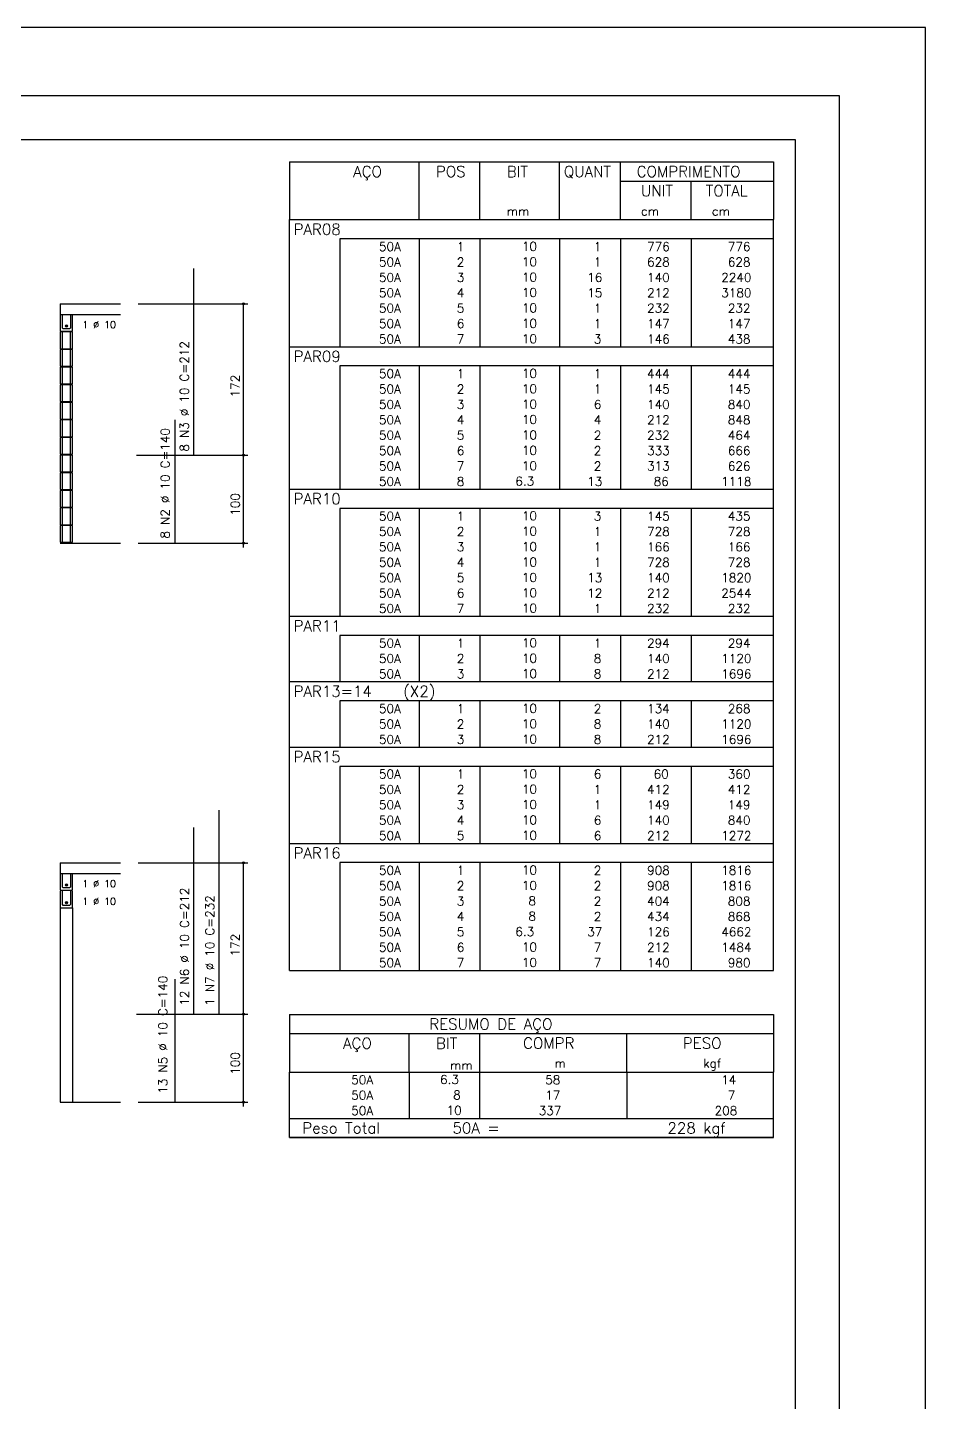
# Model space of a CAD drawing. Extents: x -1.9 to 86, y -1.6 to 61.
# Drawn here: x 65.65 to 86.05, y 29.7 to 60.95 of the extents above; entities that cross this region are included whole.
import ezdxf

# ---------------------------------------------------------------- set-up
doc = ezdxf.new("R2010")
doc.units = 0
doc.header["$MEASUREMENT"] = 0
doc.linetypes.add('HIDDEN', pattern=[9.525, 6.35, -3.175])
doc.layers.get('Defpoints').update_dxf_attribs({"linetype": 'CONTINUOUS'})
for name, color, linetype in [('27', 4, 'CONTINUOUS'), ('ARQ_FOLHA', 7, 'CONTINUOUS'), ('PENA_01', 1, 'CONTINUOUS'), ('PENA_02', 2, 'CONTINUOUS'), ('PENA_03', 3, 'CONTINUOUS'), ('PENA_05', 5, 'CONTINUOUS')]:
    doc.layers.add(name, color=color, linetype=linetype)
doc.styles.get("Standard").update_dxf_attribs({"font": 'ROMANS.SHX'})

msp = doc.modelspace()

# ---------------------------------------------------------------- linework, layer by layer
at = {"layer": '27', "linetype": 'Continuous'}
for p, q in [((66.396, 40.945), (66.396, 36.525)), ((66.676, 40.945), (66.676, 36.525))]:
    msp.add_line(p, q, dxfattribs=at)
at = {"layer": 'ARQ_FOLHA', "color": 1}
for points in [[(0, 0), (84.1, 0), (84.1, 59.4), (0, 59.4)], [(2.5, 1), (83.1, 1), (83.1, 58.4), (2.5, 58.4)]]:
    msp.add_lwpolyline(points, close=True, dxfattribs=at)
at = {"layer": 'Defpoints', "color": 8, "linetype": 'HIDDEN', "ltscale": 100}
msp.add_lwpolyline([(-1.95, 60.95), (-1.95, -1.55), (86.05, -1.55), (86.05, 60.95)], close=True, dxfattribs=at)
at = {"layer": 'PENA_01', "linetype": 'Continuous'}
for p, q in [((68.167, 54.67), (70.656, 54.67)), ((70.556, 49.13), (70.556, 54.67)), ((68.125, 51.23), (70.656, 51.23)), ((68.167, 49.23), (70.656, 49.23)), ((68.167, 41.965), (70.656, 41.965)), ((70.556, 36.424), (70.556, 41.965)), ((68.125, 38.525), (70.656, 38.525)), ((68.167, 36.525), (70.656, 36.525))]:
    msp.add_line(p, q, dxfattribs=at)
at = {"layer": 'PENA_02', "linetype": 'Continuous'}
for p, q in [((71.6, 57.895), (71.6, 56.583)), ((71.6, 57.895), (82.6, 57.895)), ((74.55, 56.583), (74.55, 57.895)), ((75.93, 56.583), (75.93, 57.895)), ((77.74, 56.583), (77.74, 57.895)), ((79.12, 56.583), (79.12, 57.895)), ((82.6, 57.895), (82.6, 56.583)), ((79.12, 57.458), (82.6, 57.458)), ((80.73, 56.583), (80.73, 57.458)), ((71.6, 56.583), (82.6, 56.583)), ((71.6, 56.145), (71.6, 56.583)), ((71.6, 56.583), (82.6, 56.583)), ((82.6, 56.145), (82.6, 56.583)), ((71.6, 55.795), (71.6, 56.145)), ((82.6, 56.145), (72.75, 56.145)), ((72.75, 56.145), (72.75, 55.795)), ((74.55, 56.145), (74.55, 55.795)), ((75.93, 56.145), (75.93, 55.795)), ((77.74, 56.145), (77.74, 55.795)), ((79.12, 56.145), (79.12, 55.795)), ((80.73, 56.145), (80.73, 55.795)), ((82.6, 55.795), (82.6, 56.145)), ((71.6, 55.445), (71.6, 55.795)), ((72.75, 55.795), (72.75, 55.445)), ((74.55, 55.795), (74.55, 55.445)), ((75.93, 55.795), (75.93, 55.445)), ((77.74, 55.795), (77.74, 55.445)), ((79.12, 55.795), (79.12, 55.445)), ((80.73, 55.795), (80.73, 55.445)), ((82.6, 55.445), (82.6, 55.795)), ((71.6, 55.095), (71.6, 55.445)), ((72.75, 55.445), (72.75, 55.095)), ((74.55, 55.445), (74.55, 55.095)), ((75.93, 55.445), (75.93, 55.095)), ((77.74, 55.445), (77.74, 55.095)), ((79.12, 55.445), (79.12, 55.095)), ((80.73, 55.445), (80.73, 55.095)), ((82.6, 55.095), (82.6, 55.445)), ((71.6, 54.745), (71.6, 55.095)), ((72.75, 55.095), (72.75, 54.745)), ((74.55, 55.095), (74.55, 54.745)), ((75.93, 55.095), (75.93, 54.745)), ((77.74, 55.095), (77.74, 54.745)), ((79.12, 55.095), (79.12, 54.745)), ((80.73, 55.095), (80.73, 54.745)), ((82.6, 54.745), (82.6, 55.095)), ((71.6, 54.395), (71.6, 54.745)), ((72.75, 54.745), (72.75, 54.395)), ((74.55, 54.745), (74.55, 54.395)), ((75.93, 54.745), (75.93, 54.395)), ((77.74, 54.745), (77.74, 54.395)), ((79.12, 54.745), (79.12, 54.395)), ((80.73, 54.745), (80.73, 54.395)), ((82.6, 54.395), (82.6, 54.745)), ((71.6, 54.045), (71.6, 54.395)), ((72.75, 54.395), (72.75, 54.045)), ((74.55, 54.395), (74.55, 54.045)), ((75.93, 54.395), (75.93, 54.045)), ((77.74, 54.395), (77.74, 54.045)), ((79.12, 54.395), (79.12, 54.045)), ((80.73, 54.395), (80.73, 54.045)), ((82.6, 54.045), (82.6, 54.395)), ((71.6, 53.695), (71.6, 54.045)), ((72.75, 54.045), (72.75, 53.695)), ((74.55, 54.045), (74.55, 53.695)), ((75.93, 54.045), (75.93, 53.695)), ((77.74, 54.045), (77.74, 53.695)), ((79.12, 54.045), (79.12, 53.695)), ((80.73, 54.045), (80.73, 53.695)), ((82.6, 53.695), (82.6, 54.045)), ((71.6, 53.258), (71.6, 53.695)), ((71.6, 53.695), (82.6, 53.695)), ((82.6, 53.258), (82.6, 53.695)), ((71.6, 52.908), (71.6, 53.258)), ((82.6, 53.258), (72.75, 53.258)), ((72.75, 53.258), (72.75, 52.908)), ((74.55, 53.258), (74.55, 52.908)), ((75.93, 53.258), (75.93, 52.908)), ((77.74, 53.258), (77.74, 52.908)), ((79.12, 53.258), (79.12, 52.908)), ((80.73, 53.258), (80.73, 52.908)), ((82.6, 52.908), (82.6, 53.258)), ((71.6, 52.558), (71.6, 52.908)), ((72.75, 52.908), (72.75, 52.558)), ((74.55, 52.908), (74.55, 52.558)), ((75.93, 52.908), (75.93, 52.558)), ((77.74, 52.908), (77.74, 52.558)), ((79.12, 52.908), (79.12, 52.558)), ((80.73, 52.908), (80.73, 52.558)), ((82.6, 52.558), (82.6, 52.908)), ((71.6, 52.208), (71.6, 52.558)), ((72.75, 52.558), (72.75, 52.208)), ((74.55, 52.558), (74.55, 52.208)), ((75.93, 52.558), (75.93, 52.208)), ((77.74, 52.558), (77.74, 52.208)), ((79.12, 52.558), (79.12, 52.208)), ((80.73, 52.558), (80.73, 52.208)), ((82.6, 52.208), (82.6, 52.558)), ((71.6, 51.858), (71.6, 52.208)), ((72.75, 52.208), (72.75, 51.858)), ((74.55, 52.208), (74.55, 51.858)), ((75.93, 52.208), (75.93, 51.858)), ((77.74, 52.208), (77.74, 51.858)), ((79.12, 52.208), (79.12, 51.858)), ((80.73, 52.208), (80.73, 51.858)), ((82.6, 51.858), (82.6, 52.208)), ((71.6, 51.508), (71.6, 51.858)), ((72.75, 51.858), (72.75, 51.508)), ((74.55, 51.858), (74.55, 51.508)), ((75.93, 51.858), (75.93, 51.508)), ((77.74, 51.858), (77.74, 51.508)), ((79.12, 51.858), (79.12, 51.508)), ((80.73, 51.858), (80.73, 51.508)), ((82.6, 51.508), (82.6, 51.858)), ((71.6, 51.158), (71.6, 51.508)), ((72.75, 51.508), (72.75, 51.158)), ((74.55, 51.508), (74.55, 51.158)), ((75.93, 51.508), (75.93, 51.158)), ((77.74, 51.508), (77.74, 51.158)), ((79.12, 51.508), (79.12, 51.158)), ((80.73, 51.508), (80.73, 51.158)), ((82.6, 51.158), (82.6, 51.508)), ((71.6, 50.808), (71.6, 51.158)), ((72.75, 51.158), (72.75, 50.808)), ((74.55, 51.158), (74.55, 50.808)), ((75.93, 51.158), (75.93, 50.808)), ((77.74, 51.158), (77.74, 50.808)), ((79.12, 51.158), (79.12, 50.808)), ((80.73, 51.158), (80.73, 50.808)), ((82.6, 50.808), (82.6, 51.158)), ((71.6, 50.458), (71.6, 50.808)), ((72.75, 50.808), (72.75, 50.458)), ((74.55, 50.808), (74.55, 50.458)), ((75.93, 50.808), (75.93, 50.458)), ((77.74, 50.808), (77.74, 50.458)), ((79.12, 50.808), (79.12, 50.458)), ((80.73, 50.808), (80.73, 50.458)), ((82.6, 50.458), (82.6, 50.808)), ((71.6, 50.02), (71.6, 50.458)), ((71.6, 50.458), (82.6, 50.458)), ((82.6, 50.02), (82.6, 50.458)), ((71.6, 49.67), (71.6, 50.02)), ((82.6, 50.02), (72.75, 50.02)), ((72.75, 50.02), (72.75, 49.67)), ((74.55, 50.02), (74.55, 49.67)), ((75.93, 50.02), (75.93, 49.67)), ((77.74, 50.02), (77.74, 49.67)), ((79.12, 50.02), (79.12, 49.67)), ((80.73, 50.02), (80.73, 49.67)), ((82.6, 49.67), (82.6, 50.02)), ((71.6, 49.32), (71.6, 49.67)), ((72.75, 49.67), (72.75, 49.32)), ((74.55, 49.67), (74.55, 49.32)), ((75.93, 49.67), (75.93, 49.32)), ((77.74, 49.67), (77.74, 49.32)), ((79.12, 49.67), (79.12, 49.32)), ((80.73, 49.67), (80.73, 49.32)), ((82.6, 49.32), (82.6, 49.67)), ((71.6, 48.97), (71.6, 49.32)), ((72.75, 49.32), (72.75, 48.97)), ((74.55, 49.32), (74.55, 48.97)), ((75.93, 49.32), (75.93, 48.97)), ((77.74, 49.32), (77.74, 48.97)), ((79.12, 49.32), (79.12, 48.97)), ((80.73, 49.32), (80.73, 48.97)), ((82.6, 48.97), (82.6, 49.32)), ((71.6, 48.62), (71.6, 48.97)), ((72.75, 48.97), (72.75, 48.62)), ((74.55, 48.97), (74.55, 48.62)), ((75.93, 48.97), (75.93, 48.62)), ((77.74, 48.97), (77.74, 48.62)), ((79.12, 48.97), (79.12, 48.62)), ((80.73, 48.97), (80.73, 48.62)), ((82.6, 48.62), (82.6, 48.97)), ((71.6, 48.27), (71.6, 48.62)), ((72.75, 48.62), (72.75, 48.27)), ((74.55, 48.62), (74.55, 48.27)), ((75.93, 48.62), (75.93, 48.27)), ((77.74, 48.62), (77.74, 48.27)), ((79.12, 48.62), (79.12, 48.27)), ((80.73, 48.62), (80.73, 48.27)), ((82.6, 48.27), (82.6, 48.62)), ((71.6, 47.92), (71.6, 48.27)), ((72.75, 48.27), (72.75, 47.92)), ((74.55, 48.27), (74.55, 47.92)), ((75.93, 48.27), (75.93, 47.92)), ((77.74, 48.27), (77.74, 47.92)), ((79.12, 48.27), (79.12, 47.92)), ((80.73, 48.27), (80.73, 47.92)), ((82.6, 47.92), (82.6, 48.27)), ((71.6, 47.57), (71.6, 47.92)), ((72.75, 47.92), (72.75, 47.57)), ((74.55, 47.92), (74.55, 47.57)), ((75.93, 47.92), (75.93, 47.57)), ((77.74, 47.92), (77.74, 47.57)), ((79.12, 47.92), (79.12, 47.57)), ((80.73, 47.92), (80.73, 47.57)), ((82.6, 47.57), (82.6, 47.92)), ((71.6, 47.133), (71.6, 47.57)), ((71.6, 47.57), (82.6, 47.57)), ((82.6, 47.133), (82.6, 47.57)), ((71.6, 46.783), (71.6, 47.133)), ((82.6, 47.133), (72.75, 47.133)), ((72.75, 47.133), (72.75, 46.783)), ((74.55, 47.133), (74.55, 46.783)), ((75.93, 47.133), (75.93, 46.783)), ((77.74, 47.133), (77.74, 46.783)), ((79.12, 47.133), (79.12, 46.783)), ((80.73, 47.133), (80.73, 46.783)), ((82.6, 46.783), (82.6, 47.133)), ((71.6, 46.433), (71.6, 46.783)), ((72.75, 46.783), (72.75, 46.433)), ((74.55, 46.783), (74.55, 46.433)), ((75.93, 46.783), (75.93, 46.433)), ((77.74, 46.783), (77.74, 46.433)), ((79.12, 46.783), (79.12, 46.433)), ((80.73, 46.783), (80.73, 46.433)), ((82.6, 46.433), (82.6, 46.783)), ((71.6, 46.083), (71.6, 46.433)), ((72.75, 46.433), (72.75, 46.083)), ((74.55, 46.433), (74.55, 46.083)), ((75.93, 46.433), (75.93, 46.083)), ((77.74, 46.433), (77.74, 46.083)), ((79.12, 46.433), (79.12, 46.083)), ((80.73, 46.433), (80.73, 46.083)), ((82.6, 46.083), (82.6, 46.433)), ((71.6, 45.645), (71.6, 46.083)), ((71.6, 46.083), (82.6, 46.083)), ((82.6, 45.645), (82.6, 46.083)), ((71.6, 45.295), (71.6, 45.645)), ((82.6, 45.645), (72.75, 45.645)), ((72.75, 45.645), (72.75, 45.295)), ((74.55, 45.645), (74.55, 45.295)), ((75.93, 45.645), (75.93, 45.295)), ((77.74, 45.645), (77.74, 45.295)), ((79.12, 45.645), (79.12, 45.295)), ((80.73, 45.645), (80.73, 45.295)), ((82.6, 45.295), (82.6, 45.645)), ((71.6, 44.945), (71.6, 45.295)), ((72.75, 45.295), (72.75, 44.945)), ((74.55, 45.295), (74.55, 44.945)), ((75.93, 45.295), (75.93, 44.945)), ((77.74, 45.295), (77.74, 44.945)), ((79.12, 45.295), (79.12, 44.945)), ((80.73, 45.295), (80.73, 44.945)), ((82.6, 44.945), (82.6, 45.295)), ((71.6, 44.595), (71.6, 44.945)), ((72.75, 44.945), (72.75, 44.595)), ((74.55, 44.945), (74.55, 44.595)), ((75.93, 44.945), (75.93, 44.595)), ((77.74, 44.945), (77.74, 44.595)), ((79.12, 44.945), (79.12, 44.595)), ((80.73, 44.945), (80.73, 44.595)), ((82.6, 44.595), (82.6, 44.945)), ((71.6, 44.158), (71.6, 44.595)), ((71.6, 44.595), (82.6, 44.595)), ((82.6, 44.158), (82.6, 44.595)), ((71.6, 43.808), (71.6, 44.158)), ((82.6, 44.158), (72.75, 44.158)), ((72.75, 44.158), (72.75, 43.808)), ((74.55, 44.158), (74.55, 43.808)), ((75.93, 44.158), (75.93, 43.808)), ((77.74, 44.158), (77.74, 43.808)), ((79.12, 44.158), (79.12, 43.808)), ((80.73, 44.158), (80.73, 43.808)), ((82.6, 43.808), (82.6, 44.158)), ((71.6, 43.458), (71.6, 43.808)), ((72.75, 43.808), (72.75, 43.458)), ((74.55, 43.808), (74.55, 43.458)), ((75.93, 43.808), (75.93, 43.458)), ((77.74, 43.808), (77.74, 43.458)), ((79.12, 43.808), (79.12, 43.458)), ((80.73, 43.808), (80.73, 43.458)), ((82.6, 43.458), (82.6, 43.808)), ((71.6, 43.108), (71.6, 43.458)), ((72.75, 43.458), (72.75, 43.108)), ((74.55, 43.458), (74.55, 43.108)), ((75.93, 43.458), (75.93, 43.108)), ((77.74, 43.458), (77.74, 43.108)), ((79.12, 43.458), (79.12, 43.108)), ((80.73, 43.458), (80.73, 43.108)), ((82.6, 43.108), (82.6, 43.458)), ((71.6, 42.758), (71.6, 43.108)), ((72.75, 43.108), (72.75, 42.758)), ((74.55, 43.108), (74.55, 42.758)), ((75.93, 43.108), (75.93, 42.758)), ((77.74, 43.108), (77.74, 42.758)), ((79.12, 43.108), (79.12, 42.758)), ((80.73, 43.108), (80.73, 42.758)), ((82.6, 42.758), (82.6, 43.108)), ((71.6, 42.408), (71.6, 42.758)), ((72.75, 42.758), (72.75, 42.408)), ((74.55, 42.758), (74.55, 42.408)), ((75.93, 42.758), (75.93, 42.408)), ((77.74, 42.758), (77.74, 42.408)), ((79.12, 42.758), (79.12, 42.408)), ((80.73, 42.758), (80.73, 42.408)), ((82.6, 42.408), (82.6, 42.758)), ((71.6, 41.97), (71.6, 42.408)), ((71.6, 42.408), (82.6, 42.408)), ((82.6, 41.97), (82.6, 42.408)), ((71.6, 41.62), (71.6, 41.97)), ((82.6, 41.97), (72.75, 41.97)), ((72.75, 41.97), (72.75, 41.62)), ((74.55, 41.97), (74.55, 41.62)), ((75.93, 41.97), (75.93, 41.62)), ((77.74, 41.97), (77.74, 41.62)), ((79.12, 41.97), (79.12, 41.62)), ((80.73, 41.97), (80.73, 41.62)), ((82.6, 41.62), (82.6, 41.97)), ((71.6, 41.27), (71.6, 41.62)), ((72.75, 41.62), (72.75, 41.27)), ((74.55, 41.62), (74.55, 41.27)), ((75.93, 41.62), (75.93, 41.27)), ((77.74, 41.62), (77.74, 41.27)), ((79.12, 41.62), (79.12, 41.27)), ((80.73, 41.62), (80.73, 41.27)), ((82.6, 41.27), (82.6, 41.62)), ((71.6, 40.92), (71.6, 41.27)), ((72.75, 41.27), (72.75, 40.92)), ((74.55, 41.27), (74.55, 40.92)), ((75.93, 41.27), (75.93, 40.92)), ((77.74, 41.27), (77.74, 40.92)), ((79.12, 41.27), (79.12, 40.92)), ((80.73, 41.27), (80.73, 40.92)), ((82.6, 40.92), (82.6, 41.27)), ((71.6, 40.57), (71.6, 40.92)), ((72.75, 40.92), (72.75, 40.57)), ((74.55, 40.92), (74.55, 40.57)), ((75.93, 40.92), (75.93, 40.57)), ((77.74, 40.92), (77.74, 40.57)), ((79.12, 40.92), (79.12, 40.57)), ((80.73, 40.92), (80.73, 40.57)), ((82.6, 40.57), (82.6, 40.92)), ((71.6, 40.22), (71.6, 40.57)), ((72.75, 40.57), (72.75, 40.22)), ((74.55, 40.57), (74.55, 40.22)), ((75.93, 40.57), (75.93, 40.22)), ((77.74, 40.57), (77.74, 40.22)), ((79.12, 40.57), (79.12, 40.22)), ((80.73, 40.57), (80.73, 40.22)), ((82.6, 40.22), (82.6, 40.57)), ((71.6, 39.87), (71.6, 40.22)), ((72.75, 40.22), (72.75, 39.87)), ((74.55, 40.22), (74.55, 39.87)), ((75.93, 40.22), (75.93, 39.87)), ((77.74, 40.22), (77.74, 39.87)), ((79.12, 40.22), (79.12, 39.87)), ((80.73, 40.22), (80.73, 39.87)), ((82.6, 39.87), (82.6, 40.22)), ((71.6, 39.52), (71.6, 39.87)), ((72.75, 39.87), (72.75, 39.52)), ((74.55, 39.87), (74.55, 39.52)), ((75.93, 39.87), (75.93, 39.52)), ((77.74, 39.87), (77.74, 39.52)), ((79.12, 39.87), (79.12, 39.52)), ((80.73, 39.87), (80.73, 39.52)), ((82.6, 39.52), (82.6, 39.87)), ((71.6, 39.52), (82.6, 39.52)), ((71.6, 38.52), (71.6, 37.208)), ((71.6, 38.52), (82.6, 38.52)), ((82.6, 38.52), (82.6, 37.208)), ((71.6, 38.083), (82.6, 38.083)), ((74.32, 37.208), (74.32, 38.083)), ((75.93, 37.208), (75.93, 38.083)), ((79.265, 37.208), (79.265, 38.083)), ((71.6, 37.208), (82.6, 37.208)), ((71.6, 36.858), (71.6, 37.208)), ((74.32, 37.208), (74.32, 36.858)), ((75.93, 36.858), (75.93, 37.208)), ((79.265, 37.208), (79.265, 36.858)), ((82.6, 36.858), (82.6, 37.208)), ((71.6, 36.508), (71.6, 36.858)), ((74.32, 36.858), (74.32, 36.508)), ((75.93, 36.508), (75.93, 36.858)), ((79.265, 36.858), (79.265, 36.508)), ((82.6, 36.508), (82.6, 36.858)), ((71.6, 36.158), (71.6, 36.508)), ((74.32, 36.508), (74.32, 36.158)), ((75.93, 36.158), (75.93, 36.508)), ((79.265, 36.508), (79.265, 36.158)), ((82.6, 36.158), (82.6, 36.508)), ((71.6, 36.158), (82.6, 36.158)), ((71.6, 35.72), (71.6, 36.158)), ((71.6, 36.158), (82.6, 36.158)), ((82.6, 35.72), (82.6, 36.158)), ((82.6, 35.72), (71.6, 35.72)), ((71.6, 35.72), (82.6, 35.72))]:
    msp.add_line(p, q, dxfattribs=at)
for centre, radius in [((70.556, 54.67), 0.02), ((70.556, 54.67), 0.01), ((70.556, 51.23), 0.02), ((70.556, 51.23), 0.01), ((70.556, 49.23), 0.02), ((70.556, 49.23), 0.01), ((70.556, 41.965), 0.02), ((70.556, 41.965), 0.01), ((70.556, 38.525), 0.02), ((70.556, 38.525), 0.01), ((70.556, 36.525), 0.02), ((70.556, 36.525), 0.01)]:
    msp.add_circle(centre, radius, dxfattribs=at)
at = {"layer": 'PENA_03', "linetype": 'Continuous'}
for p, q in [((66.396, 54.67), (66.396, 54.05)), ((66.396, 54.67), (67.767, 54.67)), ((66.396, 54.43), (67.767, 54.43)), ((66.446, 53.65), (66.446, 54.03)), ((66.626, 53.65), (66.626, 54.03)), ((66.446, 53.25), (66.446, 53.63)), ((66.626, 53.25), (66.626, 53.63)), ((66.446, 52.85), (66.446, 53.23)), ((66.626, 52.85), (66.626, 53.23)), ((66.446, 52.45), (66.446, 52.83)), ((66.626, 52.45), (66.626, 52.83)), ((66.446, 52.05), (66.446, 52.43)), ((66.626, 52.05), (66.626, 52.43)), ((66.446, 51.65), (66.446, 52.03)), ((66.626, 51.65), (66.626, 52.03)), ((66.446, 51.25), (66.446, 51.63)), ((66.626, 51.25), (66.626, 51.63)), ((66.446, 50.85), (66.446, 51.23)), ((66.626, 50.85), (66.626, 51.23)), ((66.446, 50.45), (66.446, 50.83)), ((66.626, 50.45), (66.626, 50.83)), ((66.446, 50.05), (66.446, 50.43)), ((66.626, 50.05), (66.626, 50.43)), ((66.446, 49.65), (66.446, 50.03)), ((66.626, 49.65), (66.626, 50.03)), ((66.446, 49.25), (66.446, 49.63)), ((66.626, 49.25), (66.626, 49.63)), ((66.396, 49.23), (67.767, 49.23)), ((66.396, 41.965), (66.396, 41.345)), ((66.396, 41.965), (67.767, 41.965)), ((66.396, 41.725), (67.767, 41.725)), ((66.396, 41.325), (66.396, 40.945)), ((66.396, 36.525), (67.767, 36.525))]:
    msp.add_line(p, q, dxfattribs=at)
for points in [[(66.396, 54.05), (66.676, 54.05), (66.676, 54.43)], [(66.626, 54.43), (66.626, 54.12), (66.606, 54.1), (66.466, 54.1), (66.446, 54.12), (66.446, 54.43)], [(66.396, 53.65), (66.676, 53.65), (66.676, 54.03), (66.396, 54.03), (66.396, 53.65)], [(66.396, 53.25), (66.676, 53.25), (66.676, 53.63), (66.396, 53.63), (66.396, 53.25)], [(66.396, 52.85), (66.676, 52.85), (66.676, 53.23), (66.396, 53.23), (66.396, 52.85)], [(66.396, 52.45), (66.676, 52.45), (66.676, 52.83), (66.396, 52.83), (66.396, 52.45)], [(66.396, 52.05), (66.676, 52.05), (66.676, 52.43), (66.396, 52.43), (66.396, 52.05)], [(66.396, 51.65), (66.676, 51.65), (66.676, 52.03), (66.396, 52.03), (66.396, 51.65)], [(66.396, 51.25), (66.676, 51.25), (66.676, 51.63), (66.396, 51.63), (66.396, 51.25)], [(66.396, 50.85), (66.676, 50.85), (66.676, 51.23), (66.396, 51.23), (66.396, 50.85)], [(66.396, 50.45), (66.676, 50.45), (66.676, 50.83), (66.396, 50.83), (66.396, 50.45)], [(66.396, 50.05), (66.676, 50.05), (66.676, 50.43), (66.396, 50.43), (66.396, 50.05)], [(66.396, 49.65), (66.676, 49.65), (66.676, 50.03), (66.396, 50.03), (66.396, 49.65)], [(66.396, 49.25), (66.676, 49.25), (66.676, 49.63), (66.396, 49.63), (66.396, 49.25)], [(66.396, 41.345), (66.676, 41.345), (66.676, 41.725)], [(66.626, 41.725), (66.626, 41.415), (66.606, 41.395), (66.466, 41.395), (66.446, 41.415), (66.446, 41.725)], [(66.396, 40.945), (66.676, 40.945), (66.676, 41.325)], [(66.626, 41.325), (66.626, 41.015), (66.606, 40.995), (66.466, 40.995), (66.446, 41.015), (66.446, 41.325)]]:
    msp.add_lwpolyline(points, dxfattribs=at)
for centre in [(66.538, 54.165), (66.538, 41.46), (66.538, 41.06)]:
    msp.add_circle(centre, 0.025, dxfattribs=at)
for points in [[(66.563, 54.165), (66.525, 54.187), (66.514, 54.174)], [(66.563, 54.165), (66.514, 54.174), (66.514, 54.157)], [(66.563, 54.165), (66.514, 54.157), (66.525, 54.144)], [(66.563, 54.165), (66.542, 54.19), (66.525, 54.187)], [(66.563, 54.165), (66.525, 54.144), (66.542, 54.141)], [(66.563, 54.165), (66.557, 54.181), (66.542, 54.19)], [(66.563, 54.165), (66.542, 54.141), (66.557, 54.149)], [(66.563, 54.165), (66.557, 54.149), (66.563, 54.165)], [(66.563, 41.46), (66.525, 41.482), (66.514, 41.468)], [(66.563, 41.46), (66.514, 41.468), (66.514, 41.451)], [(66.563, 41.46), (66.514, 41.451), (66.525, 41.438)], [(66.563, 41.46), (66.542, 41.485), (66.525, 41.482)], [(66.563, 41.46), (66.525, 41.438), (66.542, 41.435)], [(66.563, 41.46), (66.557, 41.476), (66.542, 41.485)], [(66.563, 41.46), (66.542, 41.435), (66.557, 41.444)], [(66.563, 41.46), (66.557, 41.444), (66.563, 41.46)], [(66.563, 41.06), (66.525, 41.082), (66.514, 41.068)], [(66.563, 41.06), (66.514, 41.068), (66.514, 41.051)], [(66.563, 41.06), (66.514, 41.051), (66.525, 41.038)], [(66.563, 41.06), (66.542, 41.085), (66.525, 41.082)], [(66.563, 41.06), (66.525, 41.038), (66.542, 41.035)], [(66.563, 41.06), (66.557, 41.076), (66.542, 41.085)], [(66.563, 41.06), (66.542, 41.035), (66.557, 41.044)], [(66.563, 41.06), (66.557, 41.044), (66.563, 41.06)]]:
    msp.add_solid(points, dxfattribs=at)
at = {"layer": 'PENA_05', "linetype": 'Continuous'}
for p, q in [((69.432, 51.23), (69.432, 55.47)), ((69.006, 49.23), (69.006, 52.03)), ((70.007, 38.525), (70.007, 43.165)), ((69.432, 38.525), (69.432, 42.765)), ((69.007, 36.525), (69.007, 39.325))]:
    msp.add_line(p, q, dxfattribs=at)

# ---------------------------------------------------------------- texts
at = {"layer": 'PENA_02', "linetype": 'Continuous'}
for s, height, p in [('AÇO', 0.25, (73.05, 57.551)), ('POS', 0.25, (74.93, 57.551)), ('BIT', 0.25, (76.54, 57.551)), ('QUANT', 0.25, (77.836, 57.551)), ('COMPRIMENTO', 0.25, (79.489, 57.551)), ('UNIT', 0.25, (79.587, 57.114)), ('TOTAL', 0.25, (81.059, 57.114)), ('mm', 0.2, (76.54, 56.676)), ('cm', 0.2, (79.587, 56.676)), ('cm', 0.2, (81.197, 56.676)), ('PAR08', 0.25, (71.696, 56.239)), ('     50A', 0.2, (72.89, 55.87)), ('  1', 0.2, (75.13, 55.87)), ('     10', 0.2, (76.137, 55.876)), ('    1', 0.2, (77.92, 55.87)), ('    776', 0.2, (79.13, 55.87)), ('    776', 0.2, (80.964, 55.87)), ('     50A', 0.2, (72.89, 55.52)), ('  2', 0.2, (75.13, 55.52)), ('     10', 0.2, (76.137, 55.526)), ('    1', 0.2, (77.92, 55.52)), ('    628', 0.2, (79.13, 55.52)), ('    628', 0.2, (80.964, 55.52)), ('     50A', 0.2, (72.89, 55.17)), ('  3', 0.2, (75.13, 55.17)), ('     10', 0.2, (76.137, 55.176)), ('   16', 0.2, (77.92, 55.17)), ('    140', 0.2, (79.13, 55.17)), ('   2240', 0.2, (80.964, 55.17)), ('     50A', 0.2, (72.89, 54.82)), ('  4', 0.2, (75.13, 54.82)), ('     10', 0.2, (76.137, 54.826)), ('   15', 0.2, (77.92, 54.82)), ('    212', 0.2, (79.13, 54.82)), ('   3180', 0.2, (80.964, 54.82)), ('     50A', 0.2, (72.89, 54.47)), ('  5', 0.2, (75.13, 54.47)), ('     10', 0.2, (76.137, 54.476)), ('    1', 0.2, (77.92, 54.47)), ('    232', 0.2, (79.13, 54.47)), ('    232', 0.2, (80.964, 54.47)), ('     50A', 0.2, (72.89, 54.12)), ('  6', 0.2, (75.13, 54.12)), ('     10', 0.2, (76.137, 54.126)), ('    1', 0.2, (77.92, 54.12)), ('    147', 0.2, (79.13, 54.12)), ('    147', 0.2, (80.964, 54.12)), ('     50A', 0.2, (72.89, 53.77)), ('  7', 0.2, (75.13, 53.77)), ('     10', 0.2, (76.137, 53.776)), ('    3', 0.2, (77.92, 53.77)), ('    146', 0.2, (79.13, 53.77)), ('    438', 0.2, (80.964, 53.77)), ('PAR09', 0.25, (71.696, 53.351)), ('     50A', 0.2, (72.89, 52.983)), ('  1', 0.2, (75.13, 52.983)), ('     10', 0.2, (76.137, 52.989)), ('    1', 0.2, (77.92, 52.983)), ('    444', 0.2, (79.13, 52.983)), ('    444', 0.2, (80.964, 52.983)), ('     50A', 0.2, (72.89, 52.633)), ('  2', 0.2, (75.13, 52.633)), ('     10', 0.2, (76.137, 52.639)), ('    1', 0.2, (77.92, 52.633)), ('    145', 0.2, (79.13, 52.633)), ('    145', 0.2, (80.964, 52.633)), ('     50A', 0.2, (72.89, 52.283)), ('  3', 0.2, (75.13, 52.283)), ('     10', 0.2, (76.137, 52.289)), ('    6', 0.2, (77.92, 52.283)), ('    140', 0.2, (79.13, 52.283)), ('    840', 0.2, (80.964, 52.283)), ('     50A', 0.2, (72.89, 51.933)), ('  4', 0.2, (75.13, 51.933)), ('     10', 0.2, (76.137, 51.939)), ('    4', 0.2, (77.92, 51.933)), ('    212', 0.2, (79.13, 51.933)), ('    848', 0.2, (80.964, 51.933)), ('     50A', 0.2, (72.89, 51.583)), ('  5', 0.2, (75.13, 51.583)), ('     10', 0.2, (76.137, 51.589)), ('    2', 0.2, (77.92, 51.583)), ('    232', 0.2, (79.13, 51.583)), ('    464', 0.2, (80.964, 51.583)), ('     50A', 0.2, (72.89, 51.233)), ('  6', 0.2, (75.13, 51.233)), ('     10', 0.2, (76.137, 51.239)), ('    2', 0.2, (77.92, 51.233)), ('    333', 0.2, (79.13, 51.233)), ('    666', 0.2, (80.964, 51.233)), ('     50A', 0.2, (72.89, 50.883)), ('  7', 0.2, (75.13, 50.883)), ('     10', 0.2, (76.137, 50.889)), ('    2', 0.2, (77.92, 50.883)), ('    313', 0.2, (79.13, 50.883)), ('    626', 0.2, (80.964, 50.883)), ('     50A', 0.2, (72.89, 50.533)), ('  8', 0.2, (75.13, 50.533)), ('    6.3', 0.2, (76.137, 50.539)), ('   13', 0.2, (77.92, 50.533)), ('     86', 0.2, (79.13, 50.533)), ('   1118', 0.2, (80.964, 50.533)), ('PAR10', 0.25, (71.696, 50.114)), ('     50A', 0.2, (72.89, 49.745)), ('  1', 0.2, (75.13, 49.745)), ('     10', 0.2, (76.137, 49.751)), ('    3', 0.2, (77.92, 49.745)), ('    145', 0.2, (79.13, 49.745)), ('    435', 0.2, (80.964, 49.745)), ('     50A', 0.2, (72.89, 49.395)), ('  2', 0.2, (75.13, 49.395)), ('     10', 0.2, (76.137, 49.401)), ('    1', 0.2, (77.92, 49.395)), ('    728', 0.2, (79.13, 49.395)), ('    728', 0.2, (80.964, 49.395)), ('     50A', 0.2, (72.89, 49.045)), ('  3', 0.2, (75.13, 49.045)), ('     10', 0.2, (76.137, 49.051)), ('    1', 0.2, (77.92, 49.045)), ('    166', 0.2, (79.13, 49.045)), ('    166', 0.2, (80.964, 49.045)), ('     50A', 0.2, (72.89, 48.695)), ('  4', 0.2, (75.13, 48.695)), ('     10', 0.2, (76.137, 48.701)), ('    1', 0.2, (77.92, 48.695)), ('    728', 0.2, (79.13, 48.695)), ('    728', 0.2, (80.964, 48.695)), ('     50A', 0.2, (72.89, 48.345)), ('  5', 0.2, (75.13, 48.345)), ('     10', 0.2, (76.137, 48.351)), ('   13', 0.2, (77.92, 48.345)), ('    140', 0.2, (79.13, 48.345)), ('   1820', 0.2, (80.964, 48.345)), ('     50A', 0.2, (72.89, 47.995)), ('  6', 0.2, (75.13, 47.995)), ('     10', 0.2, (76.137, 48.001)), ('   12', 0.2, (77.92, 47.995)), ('    212', 0.2, (79.13, 47.995)), ('   2544', 0.2, (80.964, 47.995)), ('     50A', 0.2, (72.89, 47.645)), ('  7', 0.2, (75.13, 47.645)), ('     10', 0.2, (76.137, 47.651)), ('    1', 0.2, (77.92, 47.645)), ('    232', 0.2, (79.13, 47.645)), ('    232', 0.2, (80.964, 47.645)), ('PAR11', 0.25, (71.696, 47.226)), ('     50A', 0.2, (72.89, 46.858)), ('  1', 0.2, (75.13, 46.858)), ('     10', 0.2, (76.137, 46.864)), ('    1', 0.2, (77.92, 46.858)), ('    294', 0.2, (79.13, 46.858)), ('    294', 0.2, (80.964, 46.858)), ('     50A', 0.2, (72.89, 46.508)), ('  2', 0.2, (75.13, 46.508)), ('     10', 0.2, (76.137, 46.514)), ('    8', 0.2, (77.92, 46.508)), ('    140', 0.2, (79.13, 46.508)), ('   1120', 0.2, (80.964, 46.508)), ('     50A', 0.2, (72.89, 46.158)), ('  3', 0.2, (75.13, 46.158)), ('     10', 0.2, (76.137, 46.164)), ('    8', 0.2, (77.92, 46.158)), ('    212', 0.2, (79.13, 46.158)), ('   1696', 0.2, (80.964, 46.158)), ('PAR13=14   (X2)', 0.25, (71.696, 45.739)), ('     50A', 0.2, (72.89, 45.37)), ('  1', 0.2, (75.13, 45.37)), ('     10', 0.2, (76.137, 45.376)), ('    2', 0.2, (77.92, 45.37)), ('    134', 0.2, (79.13, 45.37)), ('    268', 0.2, (80.964, 45.37)), ('     50A', 0.2, (72.89, 45.02)), ('  2', 0.2, (75.13, 45.02)), ('     10', 0.2, (76.137, 45.026)), ('    8', 0.2, (77.92, 45.02)), ('    140', 0.2, (79.13, 45.02)), ('   1120', 0.2, (80.964, 45.02)), ('     50A', 0.2, (72.89, 44.67)), ('  3', 0.2, (75.13, 44.67)), ('     10', 0.2, (76.137, 44.676)), ('    8', 0.2, (77.92, 44.67)), ('    212', 0.2, (79.13, 44.67)), ('   1696', 0.2, (80.964, 44.67)), ('PAR15', 0.25, (71.696, 44.251)), ('     50A', 0.2, (72.89, 43.883)), ('  1', 0.2, (75.13, 43.883)), ('     10', 0.2, (76.137, 43.889)), ('    6', 0.2, (77.92, 43.883)), ('     60', 0.2, (79.13, 43.883)), ('    360', 0.2, (80.964, 43.883)), ('     50A', 0.2, (72.89, 43.533)), ('  2', 0.2, (75.13, 43.533)), ('     10', 0.2, (76.137, 43.539)), ('    1', 0.2, (77.92, 43.533)), ('    412', 0.2, (79.13, 43.533)), ('    412', 0.2, (80.964, 43.533)), ('     50A', 0.2, (72.89, 43.183)), ('  3', 0.2, (75.13, 43.183)), ('     10', 0.2, (76.137, 43.189)), ('    1', 0.2, (77.92, 43.183)), ('    149', 0.2, (79.13, 43.183)), ('    149', 0.2, (80.964, 43.183)), ('     50A', 0.2, (72.89, 42.833)), ('  4', 0.2, (75.13, 42.833)), ('     10', 0.2, (76.137, 42.839)), ('    6', 0.2, (77.92, 42.833)), ('    140', 0.2, (79.13, 42.833)), ('    840', 0.2, (80.964, 42.833)), ('     50A', 0.2, (72.89, 42.483)), ('  5', 0.2, (75.13, 42.483)), ('     10', 0.2, (76.137, 42.489)), ('    6', 0.2, (77.92, 42.483)), ('    212', 0.2, (79.13, 42.483)), ('   1272', 0.2, (80.964, 42.483)), ('PAR16', 0.25, (71.696, 42.064)), ('     50A', 0.2, (72.89, 41.695)), ('  1', 0.2, (75.13, 41.695)), ('     10', 0.2, (76.137, 41.701)), ('    2', 0.2, (77.92, 41.695)), ('    908', 0.2, (79.13, 41.695)), ('   1816', 0.2, (80.964, 41.695)), ('     50A', 0.2, (72.89, 41.345)), ('  2', 0.2, (75.13, 41.345)), ('     10', 0.2, (76.137, 41.351)), ('    2', 0.2, (77.92, 41.345)), ('    908', 0.2, (79.13, 41.345)), ('   1816', 0.2, (80.964, 41.345)), ('     50A', 0.2, (72.89, 40.995)), ('  3', 0.2, (75.13, 40.995)), ('      8', 0.2, (76.137, 41.001)), ('    2', 0.2, (77.92, 40.995)), ('    404', 0.2, (79.13, 40.995)), ('    808', 0.2, (80.964, 40.995)), ('     50A', 0.2, (72.89, 40.645)), ('  4', 0.2, (75.13, 40.645)), ('      8', 0.2, (76.137, 40.651)), ('    2', 0.2, (77.92, 40.645)), ('    434', 0.2, (79.13, 40.645)), ('    868', 0.2, (80.964, 40.645)), ('     50A', 0.2, (72.89, 40.295)), ('  5', 0.2, (75.13, 40.295)), ('    6.3', 0.2, (76.137, 40.301)), ('   37', 0.2, (77.92, 40.295)), ('    126', 0.2, (79.13, 40.295)), ('   4662', 0.2, (80.964, 40.295)), ('     50A', 0.2, (72.89, 39.945)), ('  6', 0.2, (75.13, 39.945)), ('     10', 0.2, (76.137, 39.951)), ('    7', 0.2, (77.92, 39.945)), ('    212', 0.2, (79.13, 39.945)), ('   1484', 0.2, (80.964, 39.945)), ('     50A', 0.2, (72.89, 39.595)), ('  7', 0.2, (75.13, 39.595)), ('     10', 0.2, (76.137, 39.601)), ('    7', 0.2, (77.92, 39.595)), ('    140', 0.2, (79.13, 39.595)), ('    980', 0.2, (80.964, 39.595)), ('RESUMO DE AÇO', 0.25, (74.78, 38.176)), ('AÇO', 0.25, (72.82, 37.739)), ('BIT', 0.25, (74.93, 37.739)), ('COMPR', 0.25, (76.909, 37.742)), ('PESO', 0.25, (80.538, 37.742)), ('kgf', 0.2, (81.001, 37.311)), ('mm', 0.2, (75.251, 37.265)), ('m', 0.2, (77.623, 37.311)), ('     50A', 0.2, (72.26, 36.933)), ('    6.3', 0.2, (74.427, 36.939)), ('     58', 0.2, (76.668, 36.933)), ('      14', 0.2, (80.515, 36.933)), ('     50A', 0.2, (72.26, 36.583)), ('      8', 0.2, (74.427, 36.589)), ('     17', 0.2, (76.668, 36.583)), ('       7', 0.2, (80.515, 36.583)), ('     50A', 0.2, (72.26, 36.233)), ('     10', 0.2, (74.427, 36.239)), ('    337', 0.2, (76.668, 36.233)), ('     208', 0.2, (80.515, 36.233)), ('Peso Total        50A =', 0.25, (71.893, 35.814)), ('     228 kgf', 0.25, (79.257, 35.814))]:
    msp.add_text(s, height=height, dxfattribs=at).set_placement(p)
at = {"layer": 'PENA_03', "linetype": 'Continuous'}
for p in [(66.897, 54.114), (66.897, 41.409), (66.897, 41.009)]:
    msp.add_text('1 %%c 10', height=0.16, dxfattribs=at).set_placement(p)
for s, p in [('8 N3 %%c 10 C=212', (69.316, 51.31)), ('172', (70.471, 52.544)), ('8 N2 %%c 10 C=140', (68.878, 49.335)), ('100', (70.472, 49.854)), ('12 N6 %%c 10 C=212', (69.318, 38.718)), ('1 N7 %%c 10 C=232', (69.893, 38.718)), ('172', (70.471, 39.838)), ('13 N5 %%c 10 C=140', (68.827, 36.716)), ('100', (70.472, 37.149))]:
    msp.add_text(s, height=0.2, rotation=90, dxfattribs=at).set_placement(p)

doc.saveas('drawing.dxf')
